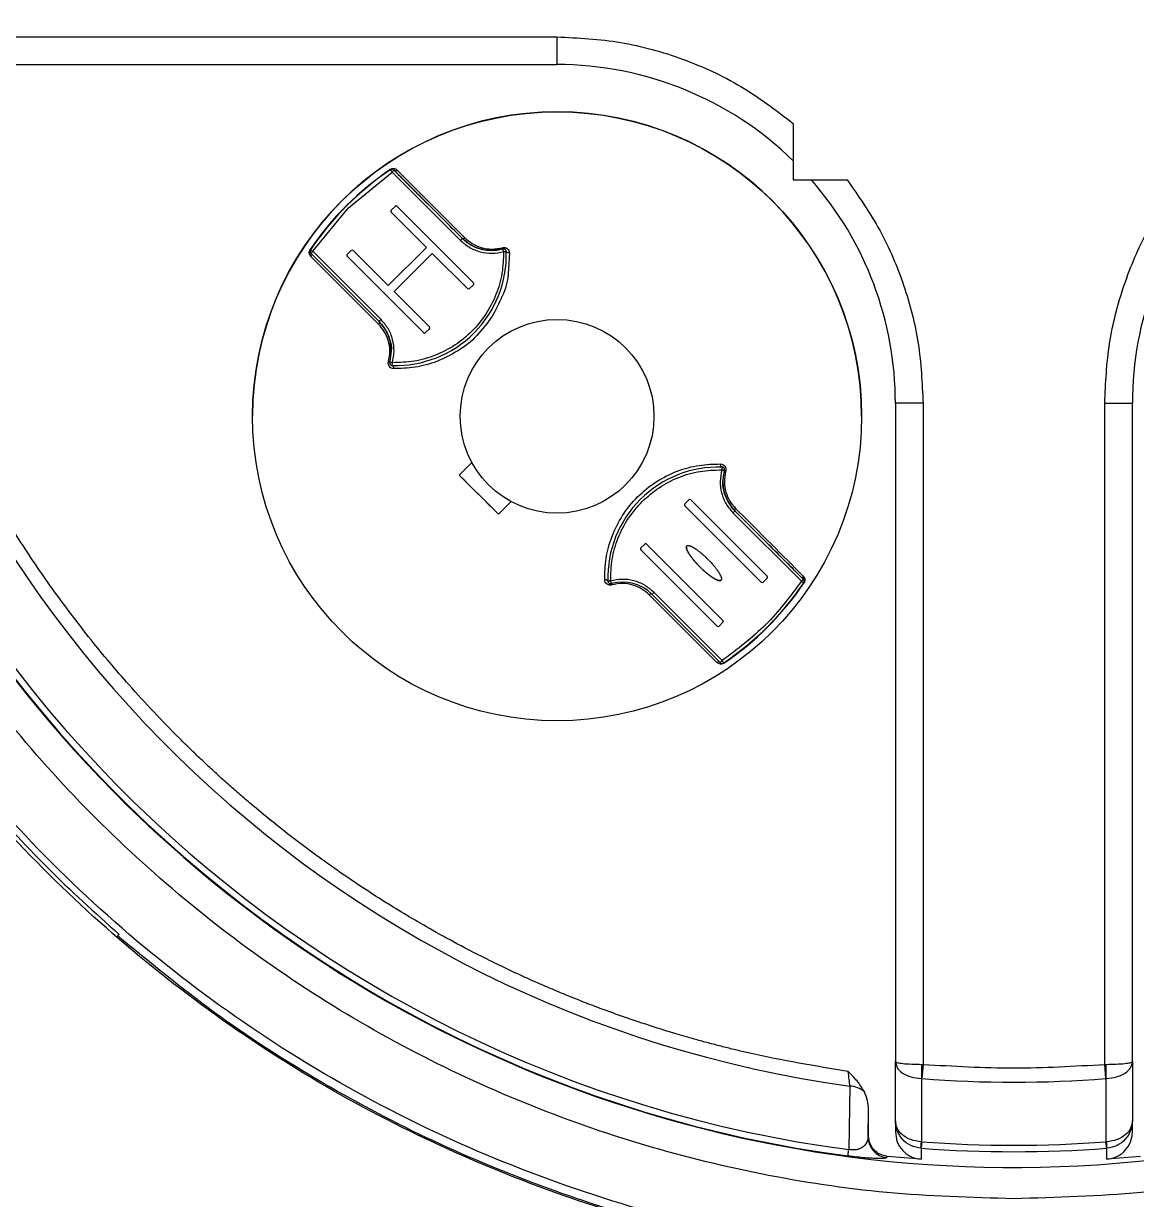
# Model space of a CAD drawing. Header units: millimetres. Extents: x 2223 to 4172, y 741 to 2119.
# Drawn here: x 2763.5 to 2843.9, y 1759.3 to 1844.3 of the extents above; entities that cross this region are included whole.
import ezdxf

# ---------------------------------------------------------------- set-up
doc = ezdxf.new("R2010")
doc.units = ezdxf.units.MM

msp = doc.modelspace()

# ---------------------------------------------------------------- linework, layer by layer
at = {"color": 7, "linetype": 'Continuous', "lineweight": 25}
for p, q in [((2751.345, 1843.338), (2802.037, 1843.338)), ((2802.037, 1843.338), (2802.037, 1841.338)), ((2751.546, 1841.338), (2802.037, 1841.338)), ((2819.118, 1837.087), (2819.118, 1833.001)), ((2790.026, 1833.739), (2790.012, 1833.759)), ((2790.026, 1833.739), (2790.026, 1833.739)), ((2790.279, 1833.714), (2795.212, 1828.782)), ((2790.279, 1833.714), (2790.279, 1833.714)), ((2786.999, 1830.984), (2790.138, 1833.573)), ((2790.138, 1833.573), (2795.071, 1828.64)), ((2819.118, 1833.001), (2823.019, 1833.001)), ((2784.41, 1827.845), (2786.999, 1830.984)), ((2790.075, 1830.807), (2790.358, 1831.09)), ((2792.621, 1828.12), (2790.075, 1830.666)), ((2790.075, 1830.666), (2790.075, 1830.666)), ((2792.621, 1828.12), (2790.075, 1830.666)), ((2790.5, 1831.09), (2796.015, 1825.575)), ((2795.212, 1828.782), (2795.212, 1828.782)), ((2784.21, 1827.846), (2784.21, 1827.846)), ((2784.245, 1827.957), (2784.225, 1827.971)), ((2784.245, 1827.957), (2784.245, 1827.957)), ((2789.202, 1822.771), (2784.269, 1827.704)), ((2789.343, 1822.913), (2784.41, 1827.845)), ((2786.893, 1827.625), (2787.176, 1827.908)), ((2787.318, 1827.908), (2789.863, 1825.362)), ((2789.863, 1825.362), (2792.621, 1828.12)), ((2793.045, 1827.696), (2790.287, 1824.938)), ((2793.045, 1827.696), (2790.287, 1824.938)), ((2792.621, 1828.12), (2792.621, 1828.12)), ((2795.591, 1825.15), (2793.045, 1827.696)), ((2793.045, 1827.696), (2793.045, 1827.696)), ((2795.591, 1825.15), (2793.045, 1827.696)), ((2798.618, 1827.735), (2798.518, 1826.224)), ((2784.273, 1827.468), (2784.174, 1827.646)), ((2792.409, 1821.968), (2786.893, 1827.484)), ((2786.893, 1827.484), (2786.893, 1827.484)), ((2792.409, 1821.968), (2786.893, 1827.484)), ((2798.394, 1827.581), (2798.394, 1827.581)), ((2795.591, 1825.15), (2795.591, 1825.15)), ((2796.015, 1825.433), (2795.732, 1825.15)), ((2796.015, 1825.433), (2795.732, 1825.15)), ((2795.732, 1825.15), (2795.732, 1825.15)), ((2796.015, 1825.433), (2796.015, 1825.433)), ((2790.287, 1824.938), (2792.833, 1822.393)), ((2790.287, 1824.938), (2790.287, 1824.938)), ((2792.409, 1821.968), (2792.409, 1821.968)), ((2792.833, 1822.251), (2792.55, 1821.968)), ((2792.833, 1822.251), (2792.55, 1821.968)), ((2792.55, 1821.968), (2792.55, 1821.968)), ((2792.833, 1822.251), (2792.833, 1822.251)), ((2790.078, 1820.647), (2789.971, 1819.847)), ((2789.963, 1819.793), (2789.963, 1819.793)), ((2790.158, 1819.593), (2790.163, 1819.793)), ((2826.5, 1816.874), (2826.5, 1769.297)), ((2828.5, 1816.874), (2828.5, 1769.097)), ((2841.622, 1769.097), (2841.622, 1816.874)), ((2843.622, 1769.297), (2843.622, 1816.874)), ((2780.061, 1815.946), (2780.061, 1815.946)), ((2824.061, 1815.899), (2824.061, 1815.899)), ((2794.99, 1811.68), (2795.903, 1812.593)), ((2795.903, 1812.593), (2795.903, 1812.593)), ((2794.99, 1811.68), (2797.818, 1808.851)), ((2813.964, 1812.252), (2813.958, 1812.052)), ((2814.043, 1811.198), (2814.151, 1811.998)), ((2814.158, 1812.052), (2814.158, 1812.052)), ((2811.289, 1809.594), (2811.571, 1809.877)), ((2811.713, 1809.877), (2817.228, 1804.361)), ((2798.732, 1809.765), (2797.818, 1808.851)), ((2797.818, 1808.851), (2798.732, 1809.765)), ((2798.732, 1809.765), (2798.732, 1809.765)), ((2816.804, 1803.937), (2811.289, 1809.452)), ((2811.289, 1809.452), (2811.289, 1809.452)), ((2816.804, 1803.937), (2811.289, 1809.452)), ((2814.92, 1809.074), (2819.853, 1804.141)), ((2814.92, 1809.074), (2814.92, 1809.074)), ((2797.818, 1808.851), (2797.818, 1808.851)), ((2814.779, 1808.932), (2819.711, 1804)), ((2808.107, 1806.412), (2808.389, 1806.695)), ((2808.531, 1806.695), (2814.046, 1801.179)), ((2813.622, 1800.755), (2808.107, 1806.27)), ((2808.107, 1806.27), (2808.107, 1806.27)), ((2813.622, 1800.755), (2808.107, 1806.27)), ((2805.728, 1804.264), (2805.728, 1804.264)), ((2816.804, 1803.937), (2816.804, 1803.937)), ((2817.228, 1804.22), (2816.945, 1803.937)), ((2817.228, 1804.22), (2816.945, 1803.937)), ((2816.945, 1803.937), (2816.945, 1803.937)), ((2817.228, 1804.22), (2817.228, 1804.22)), ((2819.849, 1804.377), (2819.955, 1804.186)), ((2819.853, 1804.141), (2819.853, 1804.141)), ((2819.911, 1803.999), (2819.911, 1804)), ((2813.842, 1798.131), (2808.91, 1803.063)), ((2813.984, 1798.272), (2809.051, 1803.205)), ((2819.897, 1803.874), (2819.877, 1803.888)), ((2813.622, 1800.755), (2813.622, 1800.755)), ((2814.046, 1801.038), (2813.763, 1800.755)), ((2814.046, 1801.038), (2813.763, 1800.755)), ((2813.763, 1800.755), (2813.763, 1800.755)), ((2814.046, 1801.038), (2814.046, 1801.038)), ((2813.785, 1798.036), (2813.607, 1798.135)), ((2814.096, 1798.106), (2814.109, 1798.086)), ((2770.419, 1778.491), (2770.307, 1778.379)), ((2826.5, 1769.297), (2826.555, 1769.251)), ((2826.5, 1769.297), (2826.567, 1769.076)), ((2826.5, 1765.018), (2826.5, 1769.297)), ((2828.393, 1769.098), (2828.5, 1769.097)), ((2828.5, 1769.097), (2828.42, 1768.068)), ((2841.622, 1769.097), (2841.73, 1769.098)), ((2841.703, 1768.068), (2841.622, 1769.097)), ((2843.622, 1769.297), (2843.622, 1765.018)), ((2823.214, 1767.524), (2823.133, 1762.937)), ((2828.42, 1768.068), (2828.393, 1768.069)), ((2828.393, 1768.069), (2828.398, 1763.5)), ((2841.73, 1768.069), (2841.703, 1768.068)), ((2841.724, 1763.5), (2841.73, 1768.069)), ((2824.529, 1763.847), (2824.561, 1765.812)), ((2824.561, 1763.941), (2824.561, 1765.812)), ((2826.5, 1765.018), (2826.5, 1764.232)), ((2843.622, 1764.232), (2843.622, 1765.018)), ((2828.398, 1763.5), (2828.352, 1763.502)), ((2841.771, 1763.502), (2841.724, 1763.5)), ((2825.91, 1762.448), (2825.878, 1762.357)), ((2828.353, 1762.235), (2825.91, 1762.448)), ((2828.352, 1763.036), (2828.364, 1763.036)), ((2828.352, 1763.036), (2828.353, 1762.235)), ((2841.759, 1763.036), (2841.771, 1763.036)), ((2841.769, 1762.235), (2841.771, 1763.036)), ((2844.213, 1762.448), (2841.769, 1762.235))]:
    msp.add_line(p, q, dxfattribs=at)
at = {"color": 7, "linetype": 'Continuous', "lineweight": 25, "flags": 128}
for points in [[(2790.026, 1833.739), (2790.028, 1833.735), (2790.035, 1833.726), (2790.045, 1833.711), (2790.059, 1833.69), (2790.076, 1833.665), (2790.095, 1833.636), (2790.116, 1833.605), (2790.138, 1833.573)], [(2790.279, 1833.714), (2790.277, 1833.712), (2790.269, 1833.704), (2790.256, 1833.69), (2790.238, 1833.673), (2790.217, 1833.651), (2790.192, 1833.627), (2790.166, 1833.6), (2790.138, 1833.573)], [(2790.515, 1833.711), (2790.997, 1833.228), (2791.52, 1832.706), (2792.081, 1832.145), (2792.679, 1831.546), (2793.313, 1830.913), (2793.98, 1830.246), (2794.679, 1829.547), (2795.408, 1828.818)], [(2795.212, 1828.782), (2795.209, 1828.779), (2795.201, 1828.771), (2795.188, 1828.758), (2795.171, 1828.74), (2795.149, 1828.719), (2795.125, 1828.694), (2795.098, 1828.668), (2795.071, 1828.64)], [(2795.212, 1828.782), (2795.228, 1828.77), (2795.248, 1828.763), (2795.271, 1828.76), (2795.297, 1828.763), (2795.324, 1828.77), (2795.352, 1828.782), (2795.38, 1828.798), (2795.408, 1828.818)], [(2784.245, 1827.957), (2784.248, 1827.955), (2784.257, 1827.949), (2784.273, 1827.938), (2784.293, 1827.924), (2784.318, 1827.908), (2784.347, 1827.888), (2784.378, 1827.867), (2784.41, 1827.845)], [(2784.269, 1827.704), (2784.272, 1827.707), (2784.28, 1827.715), (2784.293, 1827.728), (2784.31, 1827.745), (2784.332, 1827.767), (2784.356, 1827.791), (2784.383, 1827.818), (2784.41, 1827.845)], [(2798.137, 1828.013), (2798.138, 1828.009), (2798.141, 1827.998), (2798.146, 1827.98), (2798.152, 1827.956), (2798.16, 1827.927), (2798.17, 1827.894), (2798.18, 1827.857), (2798.19, 1827.82)], [(2798.19, 1827.82), (2798.229, 1827.821), (2798.267, 1827.822), (2798.301, 1827.823), (2798.332, 1827.824), (2798.356, 1827.825), (2798.375, 1827.825), (2798.386, 1827.826), (2798.39, 1827.826)], [(2798.618, 1827.735), (2798.576, 1827.734), (2798.534, 1827.736), (2798.495, 1827.743), (2798.46, 1827.754), (2798.431, 1827.769), (2798.409, 1827.786), (2798.395, 1827.805), (2798.39, 1827.826)], [(2789.165, 1822.576), (2788.437, 1823.304), (2787.738, 1824.003), (2787.07, 1824.671), (2786.437, 1825.304), (2785.839, 1825.902), (2785.277, 1826.464), (2784.755, 1826.986), (2784.273, 1827.468)], [(2789.202, 1822.771), (2789.213, 1822.755), (2789.221, 1822.735), (2789.223, 1822.712), (2789.221, 1822.687), (2789.213, 1822.659), (2789.202, 1822.631), (2789.185, 1822.603), (2789.165, 1822.576)], [(2789.202, 1822.771), (2789.204, 1822.774), (2789.212, 1822.782), (2789.225, 1822.795), (2789.243, 1822.813), (2789.264, 1822.834), (2789.289, 1822.859), (2789.315, 1822.885), (2789.343, 1822.913)], [(2789.971, 1819.847), (2789.974, 1819.846), (2789.985, 1819.843), (2790.003, 1819.838), (2790.027, 1819.831), (2790.056, 1819.823), (2790.09, 1819.814), (2790.126, 1819.804), (2790.163, 1819.793)], [(2790.158, 1819.593), (2790.178, 1819.588), (2790.197, 1819.574), (2790.215, 1819.552), (2790.229, 1819.523), (2790.24, 1819.488), (2790.247, 1819.449), (2790.25, 1819.408), (2790.248, 1819.365)], [(2828.5, 1816.874), (2828.11, 1816.874), (2827.735, 1816.874), (2827.389, 1816.874), (2827.086, 1816.874), (2826.837, 1816.874), (2826.653, 1816.874), (2826.539, 1816.874), (2826.5, 1816.874)], [(2841.622, 1816.874), (2842.012, 1816.874), (2842.388, 1816.874), (2842.733, 1816.874), (2843.036, 1816.874), (2843.285, 1816.874), (2843.47, 1816.874), (2843.584, 1816.874), (2843.622, 1816.874)], [(2813.964, 1812.252), (2813.944, 1812.257), (2813.924, 1812.271), (2813.907, 1812.293), (2813.893, 1812.322), (2813.882, 1812.357), (2813.875, 1812.396), (2813.872, 1812.437), (2813.874, 1812.48)], [(2797.818, 1808.851), (2797.465, 1809.204), (2797.112, 1809.558), (2796.758, 1809.912), (2796.404, 1810.266), (2796.05, 1810.62), (2795.696, 1810.973), (2795.343, 1811.327), (2794.99, 1811.68)], [(2814.151, 1811.998), (2814.147, 1811.999), (2814.136, 1812.002), (2814.118, 1812.007), (2814.094, 1812.014), (2814.065, 1812.022), (2814.032, 1812.031), (2813.996, 1812.041), (2813.958, 1812.052)], [(2814.92, 1809.074), (2814.917, 1809.071), (2814.909, 1809.063), (2814.896, 1809.05), (2814.879, 1809.032), (2814.857, 1809.011), (2814.833, 1808.986), (2814.806, 1808.96), (2814.779, 1808.932)], [(2814.92, 1809.074), (2814.908, 1809.09), (2814.901, 1809.11), (2814.898, 1809.133), (2814.901, 1809.158), (2814.908, 1809.186), (2814.92, 1809.214), (2814.936, 1809.242), (2814.956, 1809.269)], [(2814.956, 1809.269), (2815.685, 1808.541), (2816.384, 1807.842), (2817.051, 1807.175), (2817.685, 1806.541), (2818.283, 1805.943), (2818.844, 1805.382), (2819.367, 1804.859), (2819.849, 1804.377)], [(2805.732, 1804.019), (2805.726, 1804.04), (2805.713, 1804.059), (2805.691, 1804.076), (2805.662, 1804.091), (2805.627, 1804.102), (2805.588, 1804.109), (2805.546, 1804.111), (2805.504, 1804.11)], [(2805.732, 1804.019), (2805.735, 1804.019), (2805.747, 1804.02), (2805.765, 1804.02), (2805.79, 1804.021), (2805.82, 1804.022), (2805.855, 1804.023), (2805.892, 1804.024), (2805.931, 1804.025)], [(2805.985, 1803.832), (2805.984, 1803.836), (2805.981, 1803.847), (2805.976, 1803.865), (2805.969, 1803.889), (2805.961, 1803.918), (2805.952, 1803.951), (2805.942, 1803.988), (2805.931, 1804.025)], [(2819.853, 1804.141), (2819.85, 1804.138), (2819.842, 1804.13), (2819.829, 1804.117), (2819.811, 1804.1), (2819.79, 1804.078), (2819.765, 1804.054), (2819.739, 1804.027), (2819.711, 1804)], [(2819.711, 1804), (2819.744, 1803.978), (2819.775, 1803.957), (2819.803, 1803.937), (2819.828, 1803.921), (2819.849, 1803.907), (2819.864, 1803.896), (2819.874, 1803.89), (2819.877, 1803.888)], [(2808.91, 1803.063), (2808.893, 1803.075), (2808.874, 1803.082), (2808.85, 1803.085), (2808.825, 1803.082), (2808.798, 1803.075), (2808.769, 1803.063), (2808.741, 1803.047), (2808.714, 1803.027)], [(2808.91, 1803.063), (2808.912, 1803.066), (2808.92, 1803.074), (2808.933, 1803.087), (2808.951, 1803.105), (2808.972, 1803.126), (2808.997, 1803.151), (2809.023, 1803.177), (2809.051, 1803.205)], [(2813.607, 1798.135), (2813.124, 1798.617), (2812.602, 1799.139), (2812.041, 1799.7), (2811.442, 1800.299), (2810.809, 1800.932), (2810.142, 1801.599), (2809.443, 1802.298), (2808.714, 1803.027)], [(2813.842, 1798.131), (2813.845, 1798.133), (2813.853, 1798.141), (2813.866, 1798.155), (2813.884, 1798.172), (2813.905, 1798.194), (2813.93, 1798.218), (2813.956, 1798.245), (2813.984, 1798.272)], [(2814.096, 1798.106), (2814.093, 1798.11), (2814.087, 1798.119), (2814.077, 1798.134), (2814.063, 1798.155), (2814.046, 1798.18), (2814.026, 1798.209), (2814.005, 1798.24), (2813.984, 1798.272)], [(2824.561, 1763.941), (2824.543, 1763.888), (2824.529, 1763.847)], [(2828.398, 1763.5), (2828.391, 1763.402), (2828.384, 1763.313), (2828.379, 1763.236), (2828.374, 1763.171), (2828.37, 1763.118), (2828.367, 1763.077), (2828.365, 1763.05), (2828.364, 1763.036)], [(2841.759, 1763.036), (2841.758, 1763.05), (2841.756, 1763.077), (2841.753, 1763.118), (2841.749, 1763.171), (2841.744, 1763.236), (2841.738, 1763.313), (2841.732, 1763.402), (2841.724, 1763.5)], [(2823.072, 1762.476), (2823.074, 1762.49), (2823.077, 1762.517), (2823.082, 1762.558), (2823.089, 1762.611), (2823.098, 1762.676), (2823.108, 1762.752), (2823.12, 1762.84), (2823.133, 1762.937)]]:
    msp.add_lwpolyline(points, dxfattribs=at)
at = {"color": 7, "linetype": 'Continuous', "lineweight": 25}
for centre, radius in [((2802.061, 1815.923), 22), ((2802.061, 1815.922), 7)]:
    msp.add_circle(centre, radius, dxfattribs=at)
for centre, radius, start, end in [((2835.061, 1853.128), 91.48, 295.79271, 180), ((2835.061, 1853.128), 90.341, 353.64897, 186.35103), ((2835.061, 1853.128), 89.875, 353.64897, 186.35103), ((2835.061, 1853.128), 85.319, 353.33017, 186.66983), ((2835.061, 1853.128), 91.48, 180, 290.22656), ((2802.037, 1816.874), 24.464, 45.7131, 90), ((2835.061, 1853.128), 91.441, 188.79238, 262.46584), ((2835.061, 1853.128), 90.976, 188.79238, 262.46584), ((2835.061, 1853.128), 86.42, 189.2043, 262.12076), ((2802.061, 1815.923), 22, 359.93876, 179.93876), ((2802.061, 1815.923), 21.524, 124.039, 145.96101), ((2802.061, 1815.922), 21.5, 124.039, 145.96101), ((2802.061, 1815.923), 21.5, 124.039, 145.96101), ((2790.138, 1833.573), 0.2, 45, 124.039), ((2790.399, 1833.851), 0.182, 228.62275, 309.53632), ((2802.037, 1816.874), 24.464, 0, 41.23805), ((2868.086, 1816.874), 24.464, 138.76195, 180), ((2790.429, 1831.019), 0.1, 45, 135), ((2790.146, 1830.736), 0.1, 135, 225), ((2790.146, 1830.736), 0.1, 179.93876, 225), ((2797.333, 1830.903), 3, 225, 285.53097), ((2784.41, 1827.845), 0.2, 145.96101, 225), ((2784.132, 1827.584), 0.182, 320.52206, 40.08436), ((2787.247, 1827.837), 0.1, 45, 135), ((2790.394, 1827.59), 8, 268.3094, 1.69061), ((2797.456, 1827.906), 0.689, 8.91012, 16.87572), ((2798.19, 1827.82), 0.2, 45, 105.53097), ((2798.19, 1827.82), 0.2, 1.69061, 45), ((2786.964, 1827.554), 0.1, 135, 225), ((2786.964, 1827.554), 0.1, 179.93876, 225), ((2795.661, 1825.221), 0.1, 225, 315), ((2795.661, 1825.221), 0.1, 225, 315), ((2795.944, 1825.504), 0.1, 315, 45), ((2795.944, 1825.504), 0.1, 315, 359.93876), ((2787.08, 1820.65), 3, 344.46904, 45), ((2792.48, 1822.039), 0.1, 225, 315), ((2792.48, 1822.039), 0.1, 225, 315), ((2792.762, 1822.322), 0.1, 315, 45), ((2792.762, 1822.322), 0.1, 315, 359.93876), ((2790.077, 1820.527), 0.689, 253.12457, 261.08826), ((2790.163, 1819.793), 0.2, 164.46904, 225), ((2790.163, 1819.793), 0.2, 225, 268.3094), ((2813.728, 1804.255), 8, 88.3094, 181.69061), ((2813.958, 1812.052), 0.2, 45, 88.3094), ((2817.041, 1811.195), 3, 164.46904, 225), ((2813.958, 1812.052), 0.2, 344.46904, 45), ((2814.044, 1811.318), 0.688, 73.124, 81.09101), ((2811.642, 1809.806), 0.1, 45, 135), ((2811.359, 1809.523), 0.1, 135, 225), ((2811.359, 1809.523), 0.1, 179.93876, 225), ((2808.46, 1806.624), 0.1, 45, 135), ((2808.177, 1806.341), 0.1, 135, 225), ((2808.177, 1806.341), 0.1, 179.93876, 225), ((2805.931, 1804.025), 0.2, 181.69061, 225), ((2806.788, 1800.942), 3, 45, 105.53097), ((2816.875, 1804.008), 0.1, 225, 315), ((2816.875, 1804.008), 0.1, 225, 315), ((2817.158, 1804.291), 0.1, 315, 45), ((2817.158, 1804.291), 0.1, 315, 359.93876), ((2819.989, 1804.261), 0.182, 140.46383, 221.37738), ((2819.711, 1804), 0.2, 325.96101, 45), ((2805.931, 1804.025), 0.2, 225, 285.53097), ((2806.665, 1803.939), 0.689, 188.91062, 196.87572), ((2802.061, 1815.922), 21.5, 304.039, 325.96101), ((2802.061, 1815.923), 21.524, 304.039, 325.96101), ((2813.693, 1800.826), 0.1, 225, 315), ((2813.693, 1800.826), 0.1, 225, 315), ((2813.976, 1801.109), 0.1, 315, 45), ((2813.976, 1801.109), 0.1, 315, 359.93876), ((2813.722, 1797.994), 0.182, 49.91552, 129.47781), ((2813.984, 1798.272), 0.2, 225, 304.039), ((2849.728, 1768.584), 21.341, 178.61808, 181.38192), ((2820.395, 1768.584), 21.341, 358.61808, 1.3819), ((2823.131, 1765.754), 1.772, 50.3646, 87.29391), ((2835.061, 1853.128), 85.319, 265.53552, 274.46448), ((2826.029, 1763.849), 1.5, 180.08872, 264.21159), ((2831.061, 1763.269), 2.719, 175.08834, 184.91166), ((2835.061, 1853.128), 89.875, 265.74841, 274.25159), ((2839.061, 1763.269), 2.719, 355.08834, 4.91166), ((2835.061, 1853.128), 90.341, 265.74841, 274.25159)]:
    msp.add_arc(centre, radius, start, end, dxfattribs=at)
for points in [[(2835.061, 1937.414), (2832.099, 1937.324), (2826.173, 1937.143), (2817.384, 1935.688), (2808.791, 1933.383), (2800.49, 1930.169), (2792.573, 1926.103), (2785.128, 1921.225), (2778.238, 1915.591), (2771.979, 1909.263), (2766.421, 1902.312), (2761.625, 1894.814), (2757.645, 1886.853), (2754.526, 1878.517), (2752.298, 1869.899), (2751.006, 1861.096), (2750.582, 1852.197), (2751.091, 1846.291), (2751.345, 1843.338)], [(2918.777, 1843.338), (2919.032, 1846.291), (2919.541, 1852.197), (2919.116, 1861.096), (2917.825, 1869.899), (2915.596, 1878.517), (2912.477, 1886.853), (2908.497, 1894.814), (2903.702, 1902.312), (2898.144, 1909.263), (2891.885, 1915.591), (2884.995, 1921.225), (2877.55, 1926.103), (2869.633, 1930.169), (2861.331, 1933.383), (2852.739, 1935.688), (2843.949, 1937.143), (2838.024, 1937.324), (2835.061, 1937.414)], [(2835.061, 1759.388), (2831.994, 1759.475), (2825.858, 1759.649), (2816.744, 1761.052), (2807.806, 1763.278), (2799.131, 1766.385), (2790.801, 1770.324), (2782.898, 1775.061), (2775.497, 1780.55), (2768.67, 1786.738), (2762.482, 1793.565), (2756.994, 1800.966), (2752.256, 1808.869), (2748.318, 1817.198), (2745.21, 1825.873), (2742.985, 1834.811), (2741.582, 1843.926), (2741.408, 1850.061), (2741.321, 1853.129)], [(2928.802, 1853.129), (2928.715, 1850.061), (2928.541, 1843.926), (2927.137, 1834.811), (2924.912, 1825.873), (2921.805, 1817.198), (2917.866, 1808.869), (2913.129, 1800.966), (2907.64, 1793.565), (2901.452, 1786.738), (2894.625, 1780.55), (2887.224, 1775.061), (2879.321, 1770.324), (2870.992, 1766.385), (2862.316, 1763.278), (2853.378, 1761.052), (2844.264, 1759.649), (2838.129, 1759.475), (2835.061, 1759.388)], [(2802.037, 1843.338), (2803.584, 1843.26), (2806.68, 1843.104), (2811.172, 1841.837), (2815.421, 1839.906), (2817.886, 1838.026), (2819.118, 1837.087)], [(2824.272, 1755.455), (2820.62, 1755.979), (2813.317, 1757.027), (2802.674, 1760.147), (2792.431, 1764.355), (2782.73, 1769.71), (2773.691, 1776.115), (2765.429, 1783.496), (2758.047, 1791.758), (2751.643, 1800.797), (2746.287, 1810.498), (2742.079, 1820.741), (2738.96, 1831.384), (2737.912, 1838.688), (2737.388, 1842.339)], [(2817.729, 1755.658), (2814.435, 1756.344), (2807.846, 1757.717), (2798.294, 1761.037), (2789.111, 1765.241), (2780.408, 1770.377), (2772.271, 1776.366), (2764.787, 1783.154), (2758.031, 1790.667), (2752.077, 1798.83), (2746.978, 1807.554), (2742.814, 1816.756), (2739.534, 1826.322), (2738.189, 1832.916), (2737.517, 1836.214)], [(2795.212, 1828.782), (2794.248, 1829.746), (2792.319, 1831.675), (2790.959, 1833.035), (2790.279, 1833.714)], [(2823.019, 1833.001), (2823.846, 1831.813), (2825.5, 1829.438), (2827.19, 1825.423), (2828.296, 1821.211), (2828.432, 1818.32), (2828.5, 1816.874)], [(2841.622, 1816.874), (2841.69, 1818.32), (2841.826, 1821.211), (2842.933, 1825.423), (2844.622, 1829.438), (2846.276, 1831.813), (2847.103, 1833.001)], [(2819.853, 1804.141), (2819.173, 1804.821), (2817.813, 1806.181), (2815.884, 1808.109), (2814.92, 1809.074)], [(2819.711, 1804), (2818.894, 1802.908), (2817.26, 1800.724), (2815.076, 1799.089), (2813.984, 1798.272)], [(2760.423, 1788.486), (2762, 1786.731), (2765.152, 1783.22), (2768.663, 1780.067), (2770.419, 1778.491)], [(2818.033, 1755.709), (2815.119, 1756.297), (2809.292, 1757.472), (2800.797, 1760.225), (2792.569, 1763.672), (2784.697, 1767.873), (2777.197, 1772.718), (2772.604, 1776.492), (2770.307, 1778.379)], [(2828.5, 1769.097), (2830.687, 1768.969), (2835.061, 1768.713), (2839.435, 1768.969), (2841.622, 1769.097)]]:
    msp.add_open_spline(points, degree=3, dxfattribs=at)
for points, knots in [([(2823.087, 1768.585), (2820.707, 1768.975), (2818.016, 1769.416), (2815.056, 1770.115), (2814.136, 1770.342), (2813.22, 1770.579), (2812.305, 1770.827), (2811.394, 1771.084), (2810.756, 1771.272), (2810.151, 1771.455), (2809.102, 1771.777), (2807.52, 1772.295), (2805.739, 1772.927), (2804.193, 1773.51), (2802.95, 1774.005), (2801.919, 1774.433), (2801.127, 1774.771), (2800.339, 1775.117), (2799.555, 1775.471), (2798.774, 1775.833), (2798.229, 1776.093), (2797.71, 1776.343), (2796.644, 1776.864), (2794.946, 1777.737), (2792.936, 1778.845), (2790.741, 1780.126), (2788.507, 1781.527), (2786.436, 1782.928), (2785.193, 1783.813), (2784.131, 1784.588), (2782.967, 1785.464), (2781.443, 1786.664), (2780.177, 1787.71), (2779.164, 1788.576), (2778.395, 1789.25), (2777.634, 1789.934), (2776.882, 1790.626), (2776.137, 1791.327), (2775.624, 1791.823), (2775.171, 1792.266), (2773.703, 1793.716), (2771.333, 1796.23), (2768.344, 1799.78), (2765.739, 1803.211), (2763.418, 1806.613), (2761.161, 1810.279), (2758.375, 1815.36), (2755.321, 1822.204), (2752.518, 1830.54), (2751.39, 1836.282), (2750.825, 1839.154)], [0, 0, 0, 0, 0.066905, 0.07567, 0.084434, 0.093199, 0.101963, 0.110727, 0.119491, 0.120425, 0.128278, 0.149963, 0.166623, 0.180753, 0.195817, 0.203781, 0.211745, 0.219709, 0.227673, 0.235637, 0.243601, 0.24445, 0.251616, 0.276532, 0.297465, 0.315335, 0.34708, 0.370638, 0.384759, 0.389435, 0.407138, 0.425205, 0.443272, 0.452736, 0.4622, 0.471663, 0.481127, 0.490591, 0.500054, 0.500928, 0.50821, 0.557321, 0.596775, 0.636995, 0.676885, 0.711064, 0.756485, 0.837657, 0.918828, 1, 1, 1, 1]), ([(2790.012, 1833.759), (2790.026, 1833.767), (2790.053, 1833.784), (2790.113, 1833.81), (2790.213, 1833.833), (2790.375, 1833.819), (2790.459, 1833.754), (2790.515, 1833.711)], [0, 0, 0, 0, 0.057749, 0.117154, 0.251526, 0.501174, 1, 1, 1, 1]), ([(2790.279, 1833.714), (2790.255, 1833.734), (2790.216, 1833.764), (2790.142, 1833.776), (2790.087, 1833.768), (2790.053, 1833.754), (2790.037, 1833.746), (2790.03, 1833.741), (2790.026, 1833.739)], [0, 0, 0, 0, 0.500032, 0.773163, 0.911126, 0.959646, 0.980448, 1, 1, 1, 1]), ([(2795.071, 1828.64), (2795.281, 1828.459), (2795.71, 1828.09), (2796.511, 1827.775), (2797.363, 1827.656), (2797.918, 1827.766), (2798.19, 1827.82)], [0, 0, 0, 0, 0.245589, 0.5, 0.754411, 1, 1, 1, 1]), ([(2798.137, 1828.013), (2797.864, 1827.96), (2797.303, 1827.853), (2796.5, 1827.99), (2795.773, 1828.295), (2795.406, 1828.613), (2795.212, 1828.782)], [0, 0, 0, 0, 0.242664, 0.499933, 0.73499, 1, 1, 1, 1]), ([(2795.408, 1828.818), (2795.574, 1828.672), (2795.908, 1828.38), (2796.569, 1828.093), (2797.328, 1827.957), (2797.853, 1828.056), (2798.115, 1828.106)], [0, 0, 0, 0, 0.24976, 0.500155, 0.750188, 1, 1, 1, 1]), ([(2784.174, 1827.646), (2784.172, 1827.651), (2784.15, 1827.686), (2784.152, 1827.772), (2784.173, 1827.87), (2784.199, 1827.931), (2784.216, 1827.958), (2784.225, 1827.971)], [0, 0, 0, 0, 0.064166, 0.529622, 0.780974, 0.892035, 1, 1, 1, 1]), ([(2798.19, 1827.82), (2798.175, 1827.295), (2798.144, 1826.234), (2797.691, 1824.691), (2796.954, 1823.27), (2795.946, 1822.037), (2794.714, 1821.029), (2793.292, 1820.293), (2791.749, 1819.839), (2790.688, 1819.808), (2790.163, 1819.793)], [0, 0, 0, 0, 0.123694, 0.25, 0.376306, 0.5, 0.623694, 0.75, 0.876306, 1, 1, 1, 1]), ([(2798.115, 1828.106), (2798.147, 1828.112), (2798.212, 1828.126), (2798.307, 1828.114), (2798.396, 1828.084), (2798.497, 1828.019), (2798.592, 1827.905), (2798.609, 1827.792), (2798.618, 1827.735)], [0, 0, 0, 0, 0.123692, 0.250213, 0.373441, 0.501044, 0.749966, 1, 1, 1, 1]), ([(2798.39, 1827.826), (2798.389, 1827.835), (2798.388, 1827.861), (2798.372, 1827.911), (2798.337, 1827.962), (2798.285, 1827.999), (2798.236, 1828.017), (2798.185, 1828.022), (2798.152, 1828.016), (2798.137, 1828.013)], [0, 0, 0, 0, 0.085805, 0.25106, 0.500516, 0.655876, 0.788505, 0.901538, 1, 1, 1, 1]), ([(2798.518, 1826.224), (2798.517, 1826.21), (2798.482, 1825.679), (2798.343, 1825.104), (2798.085, 1824.594), (2798.081, 1824.587)], [0, 0, 0, 0, 0.026888, 0.987039, 1, 1, 1, 1]), ([(2798.081, 1824.587), (2797.856, 1824.075), (2797.408, 1823.054), (2796.64, 1822.194), (2796.258, 1821.766)], [0, 0, 0, 0, 0.501469, 1, 1, 1, 1]), ([(2789.202, 1822.771), (2789.371, 1822.577), (2789.692, 1822.211), (2789.98, 1821.482), (2790.119, 1820.943), (2790.079, 1820.651), (2790.078, 1820.647)], [0, 0, 0, 0, 0.348132, 0.656893, 0.994853, 1, 1, 1, 1]), ([(2790.163, 1819.793), (2790.218, 1820.065), (2790.328, 1820.62), (2790.208, 1821.473), (2789.893, 1822.274), (2789.524, 1822.702), (2789.343, 1822.913)], [0, 0, 0, 0, 0.245589, 0.5, 0.754411, 1, 1, 1, 1]), ([(2789.877, 1819.868), (2789.927, 1820.131), (2790.026, 1820.656), (2789.89, 1821.415), (2789.604, 1822.075), (2789.311, 1822.409), (2789.165, 1822.576)], [0, 0, 0, 0, 0.249812, 0.499845, 0.75024, 1, 1, 1, 1]), ([(2796.258, 1821.766), (2796.252, 1821.759), (2795.885, 1821.303), (2794.899, 1820.619), (2793.397, 1819.834), (2791.792, 1819.403), (2790.763, 1819.378), (2790.248, 1819.365)], [0, 0, 0, 0, 0.0036459, 0.252446, 0.5014447, 0.7503042, 1, 1, 1, 1]), ([(2790.248, 1819.365), (2790.192, 1819.374), (2790.079, 1819.391), (2789.964, 1819.486), (2789.9, 1819.587), (2789.869, 1819.675), (2789.858, 1819.771), (2789.871, 1819.836), (2789.877, 1819.868)], [0, 0, 0, 0, 0.2496018, 0.4982962, 0.6255893, 0.7486287, 0.8757219, 1, 1, 1, 1]), ([(2805.504, 1804.11), (2805.516, 1804.625), (2805.54, 1805.653), (2805.976, 1807.25), (2806.738, 1808.779), (2807.837, 1810.144), (2809.201, 1811.243), (2810.731, 1812.006), (2812.328, 1812.443), (2813.358, 1812.468), (2813.874, 1812.48)], [0, 0, 0, 0, 0.125198, 0.2499957, 0.3751716, 0.4997698, 0.6246825, 0.749695, 0.8746376, 1, 1, 1, 1]), ([(2813.874, 1812.48), (2813.93, 1812.471), (2814.043, 1812.454), (2814.157, 1812.359), (2814.222, 1812.258), (2814.252, 1812.17), (2814.264, 1812.074), (2814.251, 1812.009), (2814.244, 1811.977)], [0, 0, 0, 0, 0.249602, 0.498296, 0.625589, 0.748629, 0.875722, 1, 1, 1, 1]), ([(2808.213, 1809.771), (2808.605, 1810.12), (2809.398, 1810.826), (2810.832, 1811.549), (2812.372, 1812.007), (2813.433, 1812.037), (2813.958, 1812.052)], [0, 0, 0, 0, 0.247388, 0.5, 0.752612, 1, 1, 1, 1]), ([(2813.958, 1812.052), (2813.904, 1811.779), (2813.794, 1811.225), (2813.914, 1810.372), (2814.229, 1809.571), (2814.597, 1809.143), (2814.779, 1808.932)], [0, 0, 0, 0, 0.245589, 0.5, 0.754411, 1, 1, 1, 1]), ([(2814.151, 1811.998), (2814.154, 1812.014), (2814.161, 1812.047), (2814.155, 1812.097), (2814.137, 1812.147), (2814.1, 1812.199), (2814.05, 1812.233), (2814, 1812.249), (2813.973, 1812.251), (2813.964, 1812.252)], [0, 0, 0, 0, 0.098526, 0.211663, 0.344444, 0.500006, 0.749377, 0.913544, 1, 1, 1, 1]), ([(2814.244, 1811.977), (2814.195, 1811.715), (2814.096, 1811.189), (2814.231, 1810.431), (2814.518, 1809.77), (2814.81, 1809.436), (2814.956, 1809.269)], [0, 0, 0, 0, 0.249812, 0.499845, 0.75024, 1, 1, 1, 1]), ([(2814.92, 1809.074), (2814.75, 1809.268), (2814.43, 1809.634), (2814.141, 1810.363), (2814.003, 1810.902), (2814.043, 1811.194), (2814.043, 1811.198)], [0, 0, 0, 0, 0.348132, 0.656893, 0.994853, 1, 1, 1, 1]), ([(2805.931, 1804.025), (2805.946, 1804.55), (2805.977, 1805.611), (2806.434, 1807.151), (2807.157, 1808.586), (2807.863, 1809.378), (2808.213, 1809.771)], [0, 0, 0, 0, 0.247388, 0.5, 0.752612, 1, 1, 1, 1]), ([(2813.905, 1804.078), (2813.896, 1804.071), (2813.875, 1804.055), (2813.822, 1804.044), (2813.766, 1804.049), (2813.711, 1804.061), (2813.668, 1804.075), (2813.626, 1804.091), (2813.584, 1804.109), (2813.543, 1804.128), (2813.503, 1804.148), (2813.449, 1804.177), (2813.397, 1804.207), (2813.333, 1804.246), (2813.282, 1804.279), (2813.22, 1804.321), (2813.158, 1804.365), (2813.085, 1804.418), (2813.013, 1804.473), (2812.942, 1804.529), (2812.872, 1804.587), (2812.803, 1804.645), (2812.735, 1804.704), (2812.667, 1804.764), (2812.578, 1804.846), (2812.491, 1804.929), (2812.404, 1805.013), (2812.341, 1805.077), (2812.278, 1805.142), (2812.194, 1805.229), (2812.113, 1805.318), (2812.033, 1805.409), (2811.974, 1805.478), (2811.917, 1805.547), (2811.86, 1805.618), (2811.804, 1805.689), (2811.75, 1805.761), (2811.697, 1805.834), (2811.654, 1805.897), (2811.612, 1805.959), (2811.58, 1806.01), (2811.549, 1806.062), (2811.519, 1806.115), (2811.491, 1806.168), (2811.465, 1806.222), (2811.45, 1806.257), (2811.436, 1806.292), (2811.425, 1806.32), (2811.414, 1806.356), (2811.401, 1806.408), (2811.395, 1806.467), (2811.406, 1806.523), (2811.422, 1806.543), (2811.43, 1806.553)], [0, 0, 0, 0, 0.009206, 0.021042, 0.042226, 0.054406, 0.066579, 0.07875, 0.090919, 0.103087, 0.115254, 0.127421, 0.151759, 0.163926, 0.188261, 0.200427, 0.224762, 0.249095, 0.273429, 0.297762, 0.322096, 0.346429, 0.370762, 0.395095, 0.419428, 0.468097, 0.49243, 0.516763, 0.541096, 0.565429, 0.614098, 0.638431, 0.662764, 0.687097, 0.711431, 0.735764, 0.760098, 0.784431, 0.808766, 0.820932, 0.845267, 0.857434, 0.869601, 0.89394, 0.906108, 0.918276, 0.92436, 0.93653, 0.942614, 0.954789, 0.979347, 0.989891, 1, 1, 1, 1]), ([(2811.401, 1806.457), (2811.401, 1806.439), (2811.401, 1806.406), (2811.413, 1806.36), (2811.426, 1806.316), (2811.442, 1806.274), (2811.46, 1806.232), (2811.479, 1806.191), (2811.5, 1806.151), (2811.528, 1806.098), (2811.558, 1806.046), (2811.598, 1805.982), (2811.627, 1805.937), (2811.656, 1805.893), (2811.677, 1805.862), (2811.703, 1805.825), (2811.725, 1805.795), (2811.748, 1805.764), (2811.77, 1805.734), (2811.797, 1805.698), (2811.825, 1805.662), (2811.853, 1805.626), (2811.881, 1805.591), (2811.91, 1805.556), (2811.938, 1805.521), (2811.967, 1805.486), (2811.997, 1805.452), (2812.036, 1805.406), (2812.076, 1805.361), (2812.116, 1805.316), (2812.146, 1805.282), (2812.177, 1805.249), (2812.218, 1805.205), (2812.259, 1805.161), (2812.301, 1805.118), (2812.333, 1805.085), (2812.365, 1805.053), (2812.407, 1805.01), (2812.45, 1804.968), (2812.494, 1804.926), (2812.526, 1804.895), (2812.559, 1804.864), (2812.592, 1804.833), (2812.637, 1804.792), (2812.681, 1804.752), (2812.727, 1804.712), (2812.761, 1804.682), (2812.795, 1804.652), (2812.829, 1804.623), (2812.864, 1804.594), (2812.899, 1804.565), (2812.934, 1804.537), (2812.969, 1804.508), (2813.005, 1804.48), (2813.04, 1804.453), (2813.076, 1804.425), (2813.113, 1804.398), (2813.149, 1804.372), (2813.186, 1804.345), (2813.223, 1804.319), (2813.261, 1804.294), (2813.311, 1804.261), (2813.362, 1804.228), (2813.414, 1804.198), (2813.466, 1804.168), (2813.519, 1804.139), (2813.574, 1804.113), (2813.608, 1804.098), (2813.643, 1804.084), (2813.672, 1804.074), (2813.708, 1804.063), (2813.759, 1804.05), (2813.818, 1804.043), (2813.874, 1804.055), (2813.895, 1804.071), (2813.905, 1804.078)], [0, 0, 0, 0, 0.014584, 0.027115, 0.03964, 0.052161, 0.064681, 0.0772, 0.089719, 0.102237, 0.127277, 0.139795, 0.164832, 0.171091, 0.183609, 0.196126, 0.208644, 0.214902, 0.22742, 0.239937, 0.252455, 0.264972, 0.27749, 0.290007, 0.302525, 0.315042, 0.327559, 0.340077, 0.365112, 0.377629, 0.390147, 0.402664, 0.415182, 0.440217, 0.452734, 0.465252, 0.477769, 0.490286, 0.515321, 0.527839, 0.540356, 0.552874, 0.565391, 0.577908, 0.602944, 0.615461, 0.627978, 0.640496, 0.653013, 0.665531, 0.678048, 0.690566, 0.703083, 0.7156, 0.728118, 0.740635, 0.753153, 0.76567, 0.778188, 0.790705, 0.803223, 0.815741, 0.840778, 0.853296, 0.865814, 0.890855, 0.903374, 0.915893, 0.922153, 0.934674, 0.940933, 0.95346, 0.978726, 0.989579, 1, 1, 1, 1]), ([(2811.43, 1806.553), (2811.439, 1806.56), (2811.46, 1806.577), (2811.512, 1806.588), (2811.569, 1806.583), (2811.624, 1806.57), (2811.667, 1806.557), (2811.709, 1806.541), (2811.751, 1806.523), (2811.792, 1806.504), (2811.832, 1806.484), (2811.885, 1806.455), (2811.938, 1806.425), (2812.002, 1806.385), (2812.052, 1806.353), (2812.115, 1806.31), (2812.177, 1806.267), (2812.249, 1806.213), (2812.321, 1806.158), (2812.392, 1806.102), (2812.462, 1806.045), (2812.532, 1805.987), (2812.6, 1805.928), (2812.668, 1805.867), (2812.757, 1805.786), (2812.844, 1805.703), (2812.93, 1805.619), (2812.994, 1805.555), (2813.057, 1805.49), (2813.14, 1805.402), (2813.222, 1805.313), (2813.302, 1805.223), (2813.36, 1805.154), (2813.418, 1805.085), (2813.475, 1805.014), (2813.531, 1804.943), (2813.585, 1804.871), (2813.638, 1804.797), (2813.681, 1804.735), (2813.723, 1804.672), (2813.755, 1804.621), (2813.786, 1804.57), (2813.816, 1804.517), (2813.844, 1804.464), (2813.87, 1804.41), (2813.885, 1804.375), (2813.899, 1804.34), (2813.91, 1804.312), (2813.921, 1804.276), (2813.934, 1804.224), (2813.94, 1804.165), (2813.928, 1804.109), (2813.913, 1804.088), (2813.905, 1804.078)], [0, 0, 0, 0, 0.009206, 0.021042, 0.042226, 0.054406, 0.066579, 0.07875, 0.090919, 0.103087, 0.115254, 0.127421, 0.151759, 0.163926, 0.188261, 0.200427, 0.224762, 0.249095, 0.273429, 0.297762, 0.322096, 0.346429, 0.370762, 0.395095, 0.419428, 0.468097, 0.49243, 0.516763, 0.541096, 0.565429, 0.614098, 0.638431, 0.662764, 0.687097, 0.711431, 0.735764, 0.760098, 0.784431, 0.808766, 0.820932, 0.845267, 0.857434, 0.869601, 0.89394, 0.906108, 0.918276, 0.92436, 0.93653, 0.942614, 0.954789, 0.979347, 0.989891, 1, 1, 1, 1]), ([(2806.006, 1803.739), (2805.975, 1803.733), (2805.91, 1803.719), (2805.814, 1803.731), (2805.725, 1803.761), (2805.625, 1803.826), (2805.53, 1803.94), (2805.512, 1804.053), (2805.504, 1804.11)], [0, 0, 0, 0, 0.123692, 0.250213, 0.373441, 0.501044, 0.749966, 1, 1, 1, 1]), ([(2809.051, 1803.205), (2808.841, 1803.386), (2808.412, 1803.754), (2807.611, 1804.07), (2806.758, 1804.189), (2806.204, 1804.079), (2805.931, 1804.025)], [0, 0, 0, 0, 0.245589, 0.5, 0.754411, 1, 1, 1, 1]), ([(2819.877, 1803.888), (2819.879, 1803.891), (2819.884, 1803.899), (2819.893, 1803.915), (2819.907, 1803.95), (2819.914, 1804.004), (2819.902, 1804.079), (2819.872, 1804.116), (2819.853, 1804.141)], [0, 0, 0, 0, 0.019949, 0.041211, 0.090998, 0.233378, 0.500651, 1, 1, 1, 1]), ([(2819.955, 1804.186), (2819.961, 1804.142), (2819.972, 1804.076), (2819.949, 1803.975), (2819.922, 1803.915), (2819.905, 1803.888), (2819.897, 1803.874)], [0, 0, 0, 0, 0.4973705, 0.7659569, 0.8846321, 1, 1, 1, 1]), ([(2808.714, 1803.027), (2808.547, 1803.173), (2808.214, 1803.465), (2807.553, 1803.752), (2806.794, 1803.888), (2806.269, 1803.789), (2806.006, 1803.739)], [0, 0, 0, 0, 0.24976, 0.500155, 0.750188, 1, 1, 1, 1]), ([(2814.109, 1798.086), (2814.096, 1798.078), (2814.069, 1798.061), (2814.009, 1798.035), (2813.911, 1798.014), (2813.825, 1798.012), (2813.789, 1798.033), (2813.785, 1798.036)], [0, 0, 0, 0, 0.107574, 0.218232, 0.46854, 0.933582, 1, 1, 1, 1]), ([(2826.555, 1769.251), (2826.595, 1769.238), (2826.696, 1769.206), (2827.051, 1769.154), (2827.645, 1769.111), (2828.149, 1769.102), (2828.393, 1769.098)], [0, 0, 0, 0, 0.160391, 0.409006, 0.713334, 1, 1, 1, 1]), ([(2826.567, 1769.076), (2826.583, 1769.001), (2826.632, 1768.774), (2827.003, 1768.447), (2827.617, 1768.149), (2828.132, 1768.096), (2828.393, 1768.069)], [0, 0, 0, 0, 0.138516, 0.419018, 0.706474, 1, 1, 1, 1]), ([(2841.73, 1769.098), (2841.974, 1769.102), (2842.476, 1769.111), (2843.074, 1769.154), (2843.418, 1769.206), (2843.592, 1769.253), (2843.612, 1769.282), (2843.622, 1769.297)], [0, 0, 0, 0, 0.2420737, 0.4990881, 0.7090215, 0.8444749, 1, 1, 1, 1]), ([(2841.73, 1768.069), (2841.99, 1768.096), (2842.504, 1768.15), (2843.125, 1768.446), (2843.543, 1768.842), (2843.596, 1769.146), (2843.622, 1769.297)], [0, 0, 0, 0, 0.257797, 0.5102609, 0.7566206, 1, 1, 1, 1]), ([(2823.214, 1767.524), (2823.198, 1767.681), (2823.165, 1767.997), (2823.113, 1768.388), (2823.087, 1768.585)], [0, 0, 0, 0, 0.498002, 1, 1, 1, 1]), ([(2824.261, 1767.119), (2824.094, 1767.386), (2823.844, 1767.786), (2823.472, 1768.189), (2823.271, 1768.397), (2823.167, 1768.504), (2823.112, 1768.559), (2823.094, 1768.577), (2823.089, 1768.583), (2823.087, 1768.585)], [0, 0, 0, 0, 0.49931, 0.749558, 0.871896, 0.959867, 0.987646, 0.995751, 1, 1, 1, 1]), ([(2824.561, 1765.812), (2824.55, 1766.039), (2824.527, 1766.492), (2824.35, 1766.91), (2824.261, 1767.119)], [0, 0, 0, 0, 0.501105, 1, 1, 1, 1]), ([(2828.352, 1763.502), (2828.097, 1763.539), (2827.591, 1763.611), (2826.985, 1763.978), (2826.578, 1764.463), (2826.526, 1764.834), (2826.5, 1765.018)], [0, 0, 0, 0, 0.257822, 0.510246, 0.756601, 1, 1, 1, 1]), ([(2828.352, 1763.036), (2828.097, 1763.084), (2827.591, 1763.179), (2826.985, 1763.658), (2826.578, 1764.292), (2826.526, 1764.777), (2826.5, 1765.018)], [0, 0, 0, 0, 0.257822, 0.510246, 0.756601, 1, 1, 1, 1]), ([(2843.622, 1765.018), (2843.597, 1764.834), (2843.545, 1764.463), (2843.138, 1763.978), (2842.531, 1763.611), (2842.026, 1763.539), (2841.771, 1763.502)], [0, 0, 0, 0, 0.243399, 0.489754, 0.742178, 1, 1, 1, 1]), ([(2843.622, 1765.018), (2843.597, 1764.777), (2843.545, 1764.292), (2843.138, 1763.658), (2842.531, 1763.179), (2842.026, 1763.084), (2841.771, 1763.036)], [0, 0, 0, 0, 0.243399, 0.489754, 0.742178, 1, 1, 1, 1]), ([(2826.5, 1764.232), (2826.528, 1763.982), (2826.582, 1763.482), (2827.01, 1762.831), (2827.623, 1762.366), (2828.117, 1762.277), (2828.353, 1762.235)], [0, 0, 0, 0, 0.250413, 0.500189, 0.760934, 1, 1, 1, 1]), ([(2841.769, 1762.235), (2842.005, 1762.277), (2842.499, 1762.366), (2843.117, 1762.832), (2843.494, 1763.432), (2843.614, 1763.923), (2843.621, 1764.172), (2843.622, 1764.232)], [0, 0, 0, 0, 0.239019, 0.499755, 0.749419, 0.939689, 1, 1, 1, 1]), ([(2824.529, 1763.847), (2824.526, 1763.806), (2824.508, 1763.589), (2824.37, 1763.282), (2824.06, 1763.048), (2823.881, 1762.983), (2823.873, 1762.98), (2823.845, 1762.97), (2823.742, 1762.939), (2823.573, 1762.909), (2823.335, 1762.907), (2823.2, 1762.927), (2823.133, 1762.937)], [0, 0, 0, 0, 0.0938433, 0.4997809, 0.7491368, 0.7495324, 0.7524039, 0.7601218, 0.7883567, 0.8879299, 0.9439491, 1, 1, 1, 1]), ([(2825.91, 1762.448), (2825.731, 1762.486), (2825.37, 1762.561), (2824.945, 1762.896), (2824.702, 1763.27), (2824.583, 1763.62), (2824.569, 1763.831), (2824.561, 1763.941)], [0, 0, 0, 0, 0.246443, 0.49945, 0.712469, 0.849556, 1, 1, 1, 1]), ([(2825.878, 1762.357), (2825.843, 1762.336), (2825.776, 1762.296), (2825.337, 1762.286), (2824.83, 1762.304), (2824.328, 1762.338), (2823.736, 1762.393), (2823.291, 1762.449), (2823.072, 1762.476)], [0, 0, 0, 0, 0.259348, 0.499082, 0.628512, 0.7489, 0.876507, 1, 1, 1, 1])]:
    msp.add_open_spline(points, degree=3, knots=knots, dxfattribs=at)

doc.saveas('drawing.dxf')
